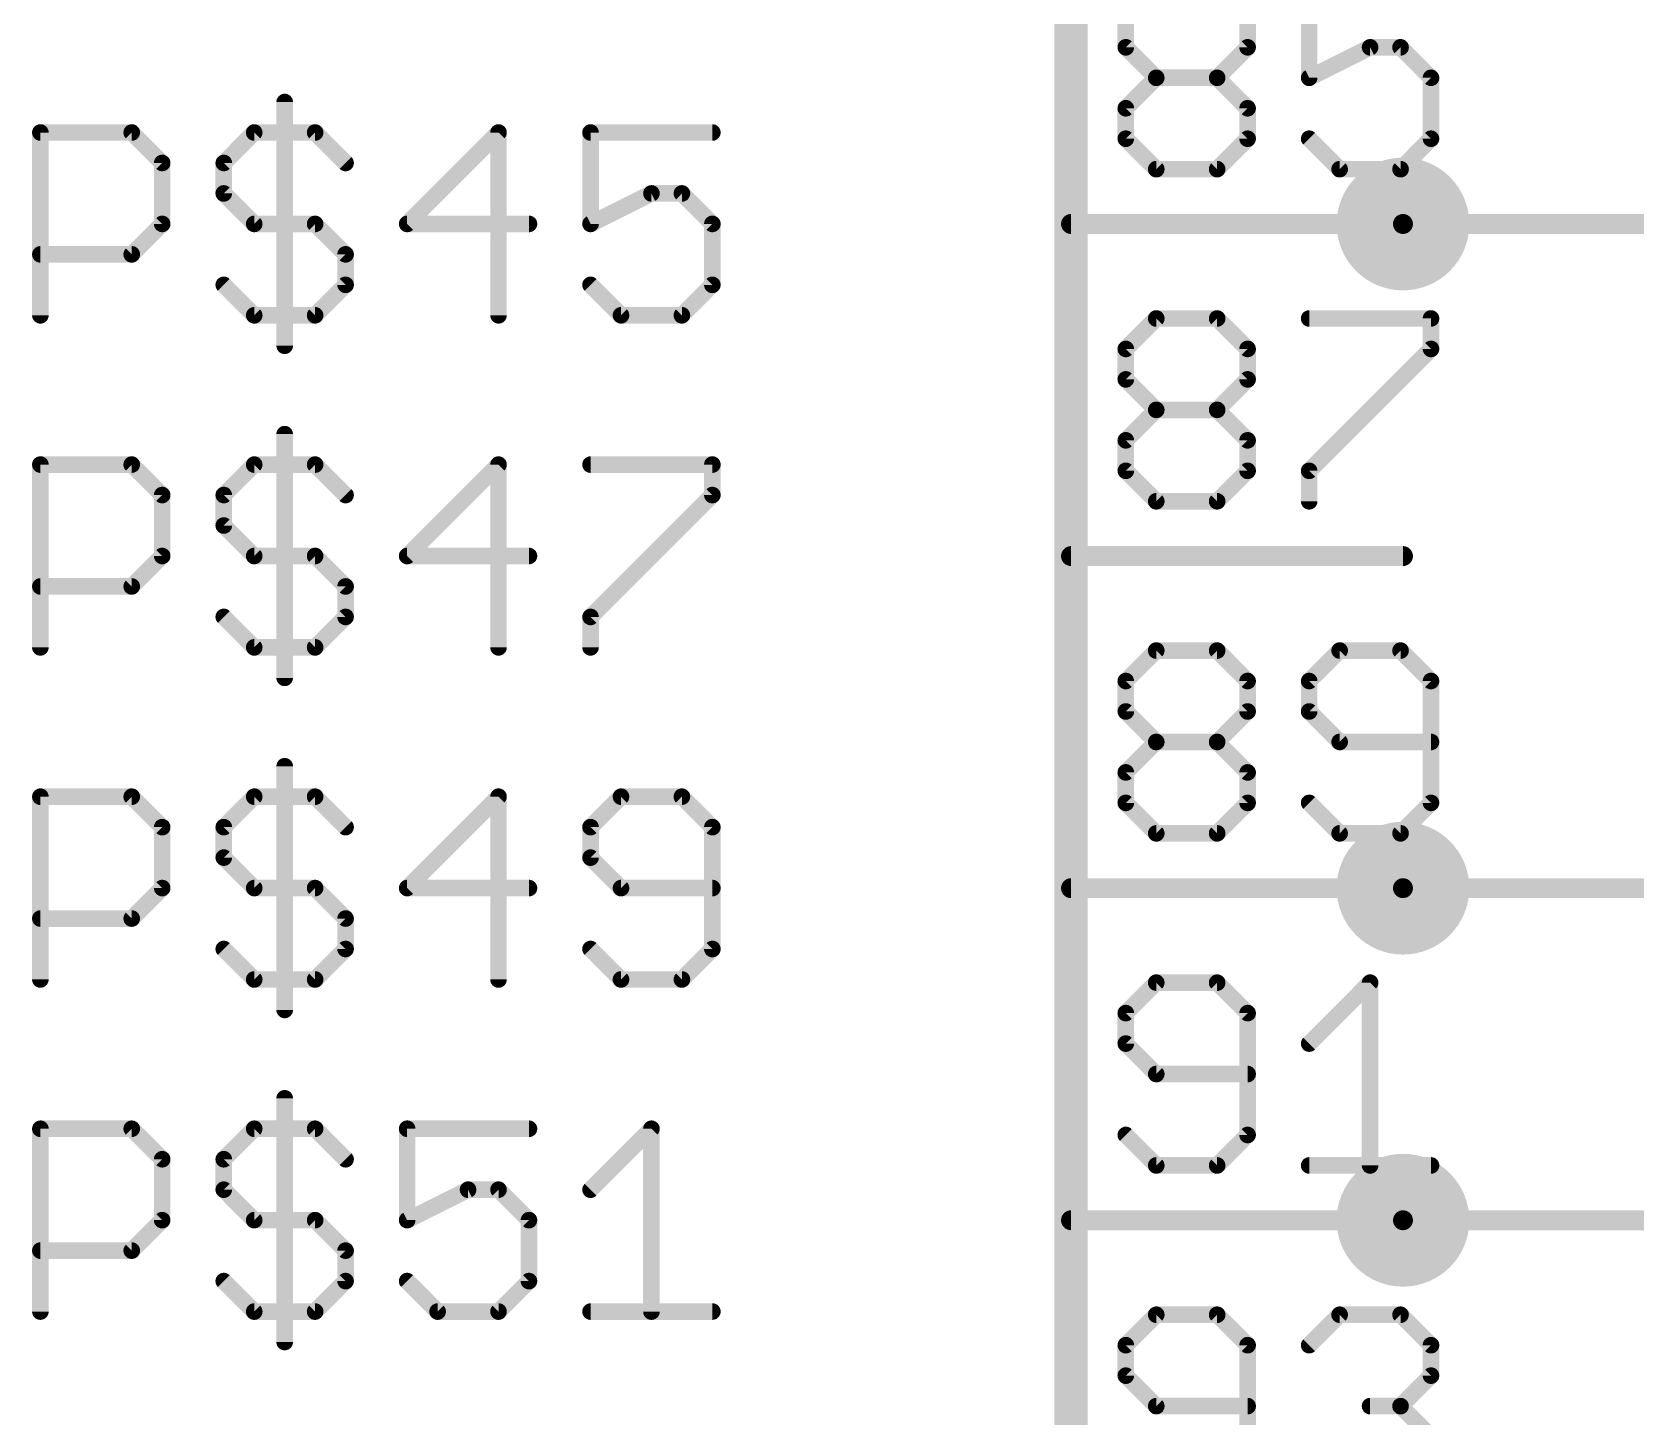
# Model space of a CAD drawing. Extents: x -72 to 265, y -97 to 216.
# Drawn here: x -5.41 to 6.86, y 34.06 to 44.65 of the extents above; entities that cross this region are included whole.
import ezdxf

# ---------------------------------------------------------------- set-up
doc = ezdxf.new("R2010")
doc.units = 0
for name, color, linetype in [('91', 94, 'CONTINUOUS'), ('94', 14, 'CONTINUOUS'), ('95', 251, 'CONTINUOUS')]:
    doc.layers.add(name, color=color, linetype=linetype)

msp = doc.modelspace()

# ---------------------------------------------------------------- linework, layer by layer
at = {"layer": '91'}
for points, const_width in [([(5.08, 42.926, 1), (5.08, 43.434, 1), (5.08, 42.926)], 0.508), ([(5.08, 43.2181, 1), (5.08, 43.1419)], 0.0762), ([(5.08, 37.846, 1), (5.08, 38.354, 1), (5.08, 37.846)], 0.508), ([(5.08, 38.1381, 1), (5.08, 38.0619)], 0.0762), ([(5.08, 35.306, 1), (5.08, 35.814, 1), (5.08, 35.306)], 0.508), ([(5.08, 35.5981, 1), (5.08, 35.5219)], 0.0762)]:
    msp.add_lwpolyline(points, format="xyb", dxfattribs=dict(at, const_width=const_width))
at = {"layer": '91', "const_width": 0.1524}
for points in [[(12.7, 43.18), (5.08, 43.18)], [(5.08, 38.1), (12.7, 38.1)], [(12.7, 35.56), (5.08, 35.56)]]:
    msp.add_lwpolyline(points, dxfattribs=at)
at = {"layer": '94'}
for points, const_width in [([(2.54, 22.86), (2.54, 101.6)], 0.254), ([(5.08, 43.18), (2.54, 43.18)], 0.1524), ([(5.08, 40.64), (2.54, 40.64)], 0.1524), ([(5.08, 38.1), (2.54, 38.1)], 0.1524), ([(5.08, 35.56), (2.54, 35.56)], 0.1524)]:
    msp.add_lwpolyline(points, dxfattribs=dict(at, const_width=const_width))
at = {"layer": '94', "const_width": 0.0762}
for points in [[(2.54, 43.2181, 1), (2.54, 43.1419)], [(5.08, 43.1419, 1), (5.08, 43.2181)], [(2.54, 40.6781, 1), (2.54, 40.6019)], [(5.08, 40.6019, 1), (5.08, 40.6781)], [(2.54, 38.1381, 1), (2.54, 38.0619)], [(5.08, 38.0619, 1), (5.08, 38.1381)], [(2.54, 35.5981, 1), (2.54, 35.5219)], [(5.08, 35.5219, 1), (5.08, 35.5981)]]:
    msp.add_lwpolyline(points, format="xyb", dxfattribs=at)
at = {"layer": '95', "const_width": 0.127}
for points in [[(4.3624, 44.9973), (4.3624, 44.2982)], [(2.9591, 44.5312), (2.9591, 44.7643)], [(3.8912, 44.7643), (3.8912, 44.5312)], [(3.1921, 44.2982), (2.9591, 44.5312)], [(3.8912, 44.5312), (3.6582, 44.2982)], [(4.3624, 44.2982), (4.8284, 44.5312)], [(4.8284, 44.5312), (5.0615, 44.5312)], [(5.0615, 44.5312), (5.2945, 44.2982)], [(2.9591, 44.0652), (3.1921, 44.2982)], [(3.1921, 44.2982), (3.6582, 44.2982)], [(3.6582, 44.2982), (3.8912, 44.0652)], [(5.2945, 44.2982), (5.2945, 43.8321)], [(-3.4771, 44.1127), (-3.4771, 42.2485)], [(2.9591, 43.8321), (2.9591, 44.0652)], [(3.8912, 44.0652), (3.8912, 43.8321)], [(-5.3464, 42.4815), (-5.3464, 43.8797)], [(-5.3464, 43.8797), (-4.6473, 43.8797)], [(-4.6473, 43.8797), (-4.4143, 43.6467)], [(-3.9431, 43.6467), (-3.7101, 43.8797)], [(-3.7101, 43.8797), (-3.244, 43.8797)], [(-3.244, 43.8797), (-3.011, 43.6467)], [(-1.8408, 43.8797), (-2.5399, 43.1806)], [(-1.8408, 42.4815), (-1.8408, 43.8797)], [(-0.2045, 43.8797), (-1.1366, 43.8797)], [(-1.1366, 43.8797), (-1.1366, 43.1806)], [(3.1921, 43.5991), (2.9591, 43.8321)], [(3.8912, 43.8321), (3.6582, 43.5991)], [(4.5954, 43.5991), (4.3624, 43.8321)], [(5.2945, 43.8321), (5.0615, 43.5991)], [(-4.4143, 43.6467), (-4.4143, 43.1806)], [(-3.9431, 43.4136), (-3.9431, 43.6467)], [(3.6582, 43.5991), (3.1921, 43.5991)], [(5.0615, 43.5991), (4.5954, 43.5991)], [(-3.7101, 43.1806), (-3.9431, 43.4136)], [(-1.1366, 43.1806), (-0.6705, 43.4136)], [(-0.6705, 43.4136), (-0.4375, 43.4136)], [(-0.4375, 43.4136), (-0.2045, 43.1806)], [(-4.4143, 43.1806), (-4.6473, 42.9476)], [(-3.244, 43.1806), (-3.7101, 43.1806)], [(-3.011, 42.9476), (-3.244, 43.1806)], [(-2.5399, 43.1806), (-1.6077, 43.1806)], [(-0.2045, 43.1806), (-0.2045, 42.7145)], [(-4.6473, 42.9476), (-5.3464, 42.9476)], [(-3.011, 42.7145), (-3.011, 42.9476)], [(-3.9431, 42.7145), (-3.7101, 42.4815)], [(-3.244, 42.4815), (-3.011, 42.7145)], [(-0.9036, 42.4815), (-1.1366, 42.7145)], [(-0.2045, 42.7145), (-0.4375, 42.4815)], [(-3.7101, 42.4815), (-3.244, 42.4815)], [(-0.4375, 42.4815), (-0.9036, 42.4815)], [(2.9591, 42.2243), (3.1921, 42.4573)], [(3.1921, 42.4573), (3.6582, 42.4573)], [(3.6582, 42.4573), (3.8912, 42.2243)], [(4.3624, 42.4573), (5.2945, 42.4573)], [(5.2945, 42.4573), (5.2945, 42.2243)], [(2.9591, 41.9912), (2.9591, 42.2243)], [(3.8912, 42.2243), (3.8912, 41.9912)], [(5.2945, 42.2243), (4.3624, 41.2921)], [(3.1921, 41.7582), (2.9591, 41.9912)], [(3.8912, 41.9912), (3.6582, 41.7582)], [(2.9591, 41.5252), (3.1921, 41.7582)], [(3.1921, 41.7582), (3.6582, 41.7582)], [(3.6582, 41.7582), (3.8912, 41.5252)], [(-3.4771, 41.5727), (-3.4771, 39.7085)], [(2.9591, 41.2921), (2.9591, 41.5252)], [(3.8912, 41.5252), (3.8912, 41.2921)], [(-5.3464, 39.9415), (-5.3464, 41.3397)], [(-5.3464, 41.3397), (-4.6473, 41.3397)], [(-4.6473, 41.3397), (-4.4143, 41.1067)], [(-3.9431, 41.1067), (-3.7101, 41.3397)], [(-3.7101, 41.3397), (-3.244, 41.3397)], [(-3.244, 41.3397), (-3.011, 41.1067)], [(-1.8408, 41.3397), (-2.5399, 40.6406)], [(-1.8408, 39.9415), (-1.8408, 41.3397)], [(-1.1366, 41.3397), (-0.2045, 41.3397)], [(-0.2045, 41.3397), (-0.2045, 41.1067)], [(3.1921, 41.0591), (2.9591, 41.2921)], [(3.8912, 41.2921), (3.6582, 41.0591)], [(4.3624, 41.2921), (4.3624, 41.0591)], [(-4.4143, 41.1067), (-4.4143, 40.6406)], [(-3.9431, 40.8736), (-3.9431, 41.1067)], [(-0.2045, 41.1067), (-1.1366, 40.1745)], [(3.6582, 41.0591), (3.1921, 41.0591)], [(-3.7101, 40.6406), (-3.9431, 40.8736)], [(-4.4143, 40.6406), (-4.6473, 40.4076)], [(-3.244, 40.6406), (-3.7101, 40.6406)], [(-3.011, 40.4076), (-3.244, 40.6406)], [(-2.5399, 40.6406), (-1.6077, 40.6406)], [(-4.6473, 40.4076), (-5.3464, 40.4076)], [(-3.011, 40.1745), (-3.011, 40.4076)], [(-3.9431, 40.1745), (-3.7101, 39.9415)], [(-3.244, 39.9415), (-3.011, 40.1745)], [(-1.1366, 40.1745), (-1.1366, 39.9415)], [(-3.7101, 39.9415), (-3.244, 39.9415)], [(2.9591, 39.6843), (3.1921, 39.9173)], [(3.1921, 39.9173), (3.6582, 39.9173)], [(3.6582, 39.9173), (3.8912, 39.6843)], [(4.5954, 39.9173), (4.3624, 39.6843)], [(5.0615, 39.9173), (4.5954, 39.9173)], [(5.2945, 39.6843), (5.0615, 39.9173)], [(2.9591, 39.4512), (2.9591, 39.6843)], [(3.8912, 39.6843), (3.8912, 39.4512)], [(4.3624, 39.6843), (4.3624, 39.4512)], [(5.2945, 38.7521), (5.2945, 39.6843)], [(3.1921, 39.2182), (2.9591, 39.4512)], [(3.8912, 39.4512), (3.6582, 39.2182)], [(4.3624, 39.4512), (4.5954, 39.2182)], [(2.9591, 38.9852), (3.1921, 39.2182)], [(3.1921, 39.2182), (3.6582, 39.2182)], [(3.6582, 39.2182), (3.8912, 38.9852)], [(4.5954, 39.2182), (5.2945, 39.2182)], [(-3.4771, 39.0327), (-3.4771, 37.1685)], [(2.9591, 38.7521), (2.9591, 38.9852)], [(3.8912, 38.9852), (3.8912, 38.7521)], [(-5.3464, 37.4015), (-5.3464, 38.7997)], [(-5.3464, 38.7997), (-4.6473, 38.7997)], [(-4.6473, 38.7997), (-4.4143, 38.5667)], [(-3.9431, 38.5667), (-3.7101, 38.7997)], [(-3.7101, 38.7997), (-3.244, 38.7997)], [(-3.244, 38.7997), (-3.011, 38.5667)], [(-1.8408, 38.7997), (-2.5399, 38.1006)], [(-1.8408, 37.4015), (-1.8408, 38.7997)], [(-0.9036, 38.7997), (-1.1366, 38.5667)], [(-0.4375, 38.7997), (-0.9036, 38.7997)], [(-0.2045, 38.5667), (-0.4375, 38.7997)], [(3.1921, 38.5191), (2.9591, 38.7521)], [(3.8912, 38.7521), (3.6582, 38.5191)], [(4.3624, 38.7521), (4.5954, 38.5191)], [(5.0615, 38.5191), (5.2945, 38.7521)], [(-4.4143, 38.5667), (-4.4143, 38.1006)], [(-3.9431, 38.3336), (-3.9431, 38.5667)], [(-1.1366, 38.5667), (-1.1366, 38.3336)], [(-0.2045, 37.6345), (-0.2045, 38.5667)], [(3.6582, 38.5191), (3.1921, 38.5191)], [(4.5954, 38.5191), (5.0615, 38.5191)], [(-3.7101, 38.1006), (-3.9431, 38.3336)], [(-1.1366, 38.3336), (-0.9036, 38.1006)], [(-4.4143, 38.1006), (-4.6473, 37.8676)], [(-3.244, 38.1006), (-3.7101, 38.1006)], [(-3.011, 37.8676), (-3.244, 38.1006)], [(-2.5399, 38.1006), (-1.6077, 38.1006)], [(-0.9036, 38.1006), (-0.2045, 38.1006)], [(-4.6473, 37.8676), (-5.3464, 37.8676)], [(-3.011, 37.6345), (-3.011, 37.8676)], [(-3.9431, 37.6345), (-3.7101, 37.4015)], [(-3.244, 37.4015), (-3.011, 37.6345)], [(-1.1366, 37.6345), (-0.9036, 37.4015)], [(-0.4375, 37.4015), (-0.2045, 37.6345)], [(-3.7101, 37.4015), (-3.244, 37.4015)], [(-0.9036, 37.4015), (-0.4375, 37.4015)], [(3.1921, 37.3773), (2.9591, 37.1443)], [(3.6582, 37.3773), (3.1921, 37.3773)], [(3.8912, 37.1443), (3.6582, 37.3773)], [(4.3624, 36.9112), (4.8284, 37.3773)], [(4.8284, 37.3773), (4.8284, 35.9791)], [(2.9591, 37.1443), (2.9591, 36.9112)], [(3.8912, 36.2121), (3.8912, 37.1443)], [(2.9591, 36.9112), (3.1921, 36.6782)], [(3.1921, 36.6782), (3.8912, 36.6782)], [(-3.4771, 36.4927), (-3.4771, 34.6285)], [(-5.3464, 34.8615), (-5.3464, 36.2597)], [(-5.3464, 36.2597), (-4.6473, 36.2597)], [(-4.6473, 36.2597), (-4.4143, 36.0267)], [(-3.9431, 36.0267), (-3.7101, 36.2597)], [(-3.7101, 36.2597), (-3.244, 36.2597)], [(-3.244, 36.2597), (-3.011, 36.0267)], [(-1.6077, 36.2597), (-2.5399, 36.2597)], [(-2.5399, 36.2597), (-2.5399, 35.5606)], [(-1.1366, 35.7936), (-0.6705, 36.2597)], [(-0.6705, 36.2597), (-0.6705, 34.8615)], [(2.9591, 36.2121), (3.1921, 35.9791)], [(3.6582, 35.9791), (3.8912, 36.2121)], [(-4.4143, 36.0267), (-4.4143, 35.5606)], [(-3.9431, 35.7936), (-3.9431, 36.0267)], [(3.1921, 35.9791), (3.6582, 35.9791)], [(4.3624, 35.9791), (5.2945, 35.9791)], [(-3.7101, 35.5606), (-3.9431, 35.7936)], [(-2.5399, 35.5606), (-2.0738, 35.7936)], [(-2.0738, 35.7936), (-1.8408, 35.7936)], [(-1.8408, 35.7936), (-1.6077, 35.5606)], [(-4.4143, 35.5606), (-4.6473, 35.3276)], [(-3.244, 35.5606), (-3.7101, 35.5606)], [(-3.011, 35.3276), (-3.244, 35.5606)], [(-1.6077, 35.5606), (-1.6077, 35.0945)], [(-4.6473, 35.3276), (-5.3464, 35.3276)], [(-3.011, 35.0945), (-3.011, 35.3276)], [(-3.9431, 35.0945), (-3.7101, 34.8615)], [(-3.244, 34.8615), (-3.011, 35.0945)], [(-2.3068, 34.8615), (-2.5399, 35.0945)], [(-1.6077, 35.0945), (-1.8408, 34.8615)], [(-3.7101, 34.8615), (-3.244, 34.8615)], [(-1.8408, 34.8615), (-2.3068, 34.8615)], [(-1.1366, 34.8615), (-0.2045, 34.8615)], [(3.1921, 34.8373), (2.9591, 34.6043)], [(3.6582, 34.8373), (3.1921, 34.8373)], [(3.8912, 34.6043), (3.6582, 34.8373)], [(4.3624, 34.6043), (4.5954, 34.8373)], [(4.5954, 34.8373), (5.0615, 34.8373)], [(5.0615, 34.8373), (5.2945, 34.6043)], [(2.9591, 34.6043), (2.9591, 34.3712)], [(3.8912, 33.6721), (3.8912, 34.6043)], [(5.2945, 34.6043), (5.2945, 34.3712)], [(2.9591, 34.3712), (3.1921, 34.1382)], [(5.2945, 34.3712), (5.0615, 34.1382)], [(3.1921, 34.1382), (3.8912, 34.1382)], [(5.0615, 34.1382), (4.8284, 34.1382)], [(5.0615, 34.1382), (5.2945, 33.9052)]]:
    msp.add_lwpolyline(points, dxfattribs=at)
at = {"layer": '95', "const_width": 0.0635}
for points in [[(2.9816, 44.5537, 1), (2.9366, 44.5088)], [(2.9274, 44.5312, 1), (2.9909, 44.5312)], [(3.8595, 44.5312, 1), (3.923, 44.5312)], [(3.9137, 44.5088, 1), (3.8688, 44.5537)], [(4.8284, 44.563, 1), (4.8284, 44.4995)], [(4.8426, 44.5028, 1), (4.8142, 44.5596)], [(5.0839, 44.5537, 1), (5.039, 44.5088)], [(5.0615, 44.4995, 1), (5.0615, 44.563)], [(3.1921, 44.3299, 1), (3.1921, 44.2664)], [(3.2146, 44.2757, 1), (3.1697, 44.3206)], [(3.1697, 44.2757, 1), (3.2146, 44.3206)], [(3.6806, 44.3206, 1), (3.6357, 44.2757)], [(3.6357, 44.3206, 1), (3.6806, 44.2757)], [(3.6582, 44.2664, 1), (3.6582, 44.3299)], [(4.3306, 44.2982, 1), (4.3941, 44.2982)], [(4.3482, 44.3266, 1), (4.3766, 44.2698)], [(5.3263, 44.2982, 1), (5.2628, 44.2982)], [(5.2721, 44.2757, 1), (5.317, 44.3206)], [(-3.4453, 44.1127, 1), (-3.5088, 44.1127)], [(2.9366, 44.0876, 1), (2.9816, 44.0427)], [(2.9909, 44.0652, 1), (2.9274, 44.0652)], [(3.923, 44.0652, 1), (3.8595, 44.0652)], [(3.8688, 44.0427, 1), (3.9137, 44.0876)], [(-5.3147, 43.8797, 1), (-5.3782, 43.8797)], [(-5.3464, 43.9114, 1), (-5.3464, 43.8479)], [(-4.6249, 43.9021, 1), (-4.6698, 43.8572)], [(-4.6473, 43.8479, 1), (-4.6473, 43.9114)], [(-3.7101, 43.9114, 1), (-3.7101, 43.8479)], [(-3.6877, 43.8572, 1), (-3.7326, 43.9021)], [(-3.2216, 43.9021, 1), (-3.2665, 43.8572)], [(-3.244, 43.8479, 1), (-3.244, 43.9114)], [(-1.809, 43.8797, 1), (-1.8725, 43.8797)], [(-1.8183, 43.8572, 1), (-1.8632, 43.9021)], [(-1.1366, 43.9114, 1), (-1.1366, 43.8479)], [(-1.1048, 43.8797, 1), (-1.1683, 43.8797)], [(-0.2045, 43.8479, 1), (-0.2045, 43.9114)], [(2.9816, 43.8546, 1), (2.9366, 43.8097)], [(2.9274, 43.8321, 1), (2.9909, 43.8321)], [(3.8595, 43.8321, 1), (3.923, 43.8321)], [(3.9137, 43.8097, 1), (3.8688, 43.8546)], [(4.3848, 43.8546, 1), (4.3399, 43.8097)], [(5.2628, 43.8321, 1), (5.3263, 43.8321)], [(5.317, 43.8097, 1), (5.2721, 43.8546)], [(-4.3825, 43.6467, 1), (-4.446, 43.6467)], [(-4.4367, 43.6242, 1), (-4.3918, 43.6691)], [(-3.9114, 43.6467, 1), (-3.9749, 43.6467)], [(-3.9656, 43.6691, 1), (-3.9207, 43.6242)], [(-3.0335, 43.6242, 1), (-2.9886, 43.6691)], [(3.1921, 43.6309, 1), (3.1921, 43.5673)], [(3.1697, 43.5766, 1), (3.2146, 43.6216)], [(3.6357, 43.6216, 1), (3.6806, 43.5766)], [(3.6582, 43.5673, 1), (3.6582, 43.6309)], [(4.5954, 43.6309, 1), (4.5954, 43.5673)], [(4.573, 43.5766, 1), (4.6179, 43.6216)], [(5.039, 43.6216, 1), (5.0839, 43.5766)], [(5.0615, 43.5673, 1), (5.0615, 43.6309)], [(-3.9207, 43.4361, 1), (-3.9656, 43.3912)], [(-3.9749, 43.4136, 1), (-3.9114, 43.4136)], [(-0.6705, 43.4454, 1), (-0.6705, 43.3819)], [(-0.6563, 43.3852, 1), (-0.6847, 43.442)], [(-0.415, 43.4361, 1), (-0.4599, 43.3912)], [(-0.4375, 43.3819, 1), (-0.4375, 43.4454)], [(-4.446, 43.1806, 1), (-4.3825, 43.1806)], [(-4.3918, 43.1581, 1), (-4.4367, 43.203)], [(-3.7101, 43.2123, 1), (-3.7101, 43.1488)], [(-3.7326, 43.1581, 1), (-3.6877, 43.203)], [(-3.2216, 43.203, 1), (-3.2665, 43.1581)], [(-3.244, 43.1488, 1), (-3.244, 43.2123)], [(-2.5399, 43.2123, 1), (-2.5399, 43.1488)], [(-2.5623, 43.203, 1), (-2.5174, 43.1581)], [(-1.6077, 43.1488, 1), (-1.6077, 43.2123)], [(-1.1508, 43.209, 1), (-1.1224, 43.1522)], [(-1.1683, 43.1806, 1), (-1.1048, 43.1806)], [(-0.1727, 43.1806, 1), (-0.2362, 43.1806)], [(-0.2269, 43.1581, 1), (-0.182, 43.203)], [(-5.3464, 42.9793, 1), (-5.3464, 42.9158)], [(-4.6698, 42.97, 1), (-4.6249, 42.9251)], [(-4.6473, 42.9158, 1), (-4.6473, 42.9793)], [(-2.9793, 42.9476, 1), (-3.0428, 42.9476)], [(-3.0335, 42.9251, 1), (-2.9886, 42.97)], [(-3.9207, 42.737, 1), (-3.9656, 42.6921)], [(-3.0428, 42.7145, 1), (-2.9793, 42.7145)], [(-2.9886, 42.6921, 1), (-3.0335, 42.737)], [(-1.1141, 42.737, 1), (-1.159, 42.6921)], [(-0.2362, 42.7145, 1), (-0.1727, 42.7145)], [(-0.182, 42.6921, 1), (-0.2269, 42.737)], [(-5.3782, 42.4815, 1), (-5.3147, 42.4815)], [(-3.7101, 42.5133, 1), (-3.7101, 42.4498)], [(-3.7326, 42.459, 1), (-3.6877, 42.504)], [(-3.2665, 42.504, 1), (-3.2216, 42.459)], [(-3.244, 42.4498, 1), (-3.244, 42.5133)], [(-1.8725, 42.4815, 1), (-1.809, 42.4815)], [(-0.9036, 42.5133, 1), (-0.9036, 42.4498)], [(-0.926, 42.459, 1), (-0.8811, 42.504)], [(-0.4599, 42.504, 1), (-0.415, 42.459)], [(-0.4375, 42.4498, 1), (-0.4375, 42.5133)], [(3.1921, 42.489, 1), (3.1921, 42.4255)], [(3.2146, 42.4348, 1), (3.1697, 42.4797)], [(3.6806, 42.4797, 1), (3.6357, 42.4348)], [(3.6582, 42.4255, 1), (3.6582, 42.489)], [(4.3624, 42.489, 1), (4.3624, 42.4255)], [(5.3263, 42.4573, 1), (5.2628, 42.4573)], [(5.2945, 42.4255, 1), (5.2945, 42.489)], [(-3.5088, 42.2485, 1), (-3.4453, 42.2485)], [(2.9366, 42.2467, 1), (2.9816, 42.2018)], [(2.9909, 42.2243, 1), (2.9274, 42.2243)], [(3.923, 42.2243, 1), (3.8595, 42.2243)], [(3.8688, 42.2018, 1), (3.9137, 42.2467)], [(5.2628, 42.2243, 1), (5.3263, 42.2243)], [(5.317, 42.2018, 1), (5.2721, 42.2467)], [(2.9816, 42.0137, 1), (2.9366, 41.9688)], [(2.9274, 41.9912, 1), (2.9909, 41.9912)], [(3.8595, 41.9912, 1), (3.923, 41.9912)], [(3.9137, 41.9688, 1), (3.8688, 42.0137)], [(3.1921, 41.7899, 1), (3.1921, 41.7264)], [(3.2146, 41.7357, 1), (3.1697, 41.7806)], [(3.1697, 41.7357, 1), (3.2146, 41.7806)], [(3.6806, 41.7806, 1), (3.6357, 41.7357)], [(3.6357, 41.7806, 1), (3.6806, 41.7357)], [(3.6582, 41.7264, 1), (3.6582, 41.7899)], [(-3.4453, 41.5727, 1), (-3.5088, 41.5727)], [(2.9366, 41.5476, 1), (2.9816, 41.5027)], [(2.9909, 41.5252, 1), (2.9274, 41.5252)], [(3.923, 41.5252, 1), (3.8595, 41.5252)], [(3.8688, 41.5027, 1), (3.9137, 41.5476)], [(-5.3147, 41.3397, 1), (-5.3782, 41.3397)], [(-5.3464, 41.3714, 1), (-5.3464, 41.3079)], [(-4.6249, 41.3621, 1), (-4.6698, 41.3172)], [(-4.6473, 41.3079, 1), (-4.6473, 41.3714)], [(-3.7101, 41.3714, 1), (-3.7101, 41.3079)], [(-3.6877, 41.3172, 1), (-3.7326, 41.3621)], [(-3.2216, 41.3621, 1), (-3.2665, 41.3172)], [(-3.244, 41.3079, 1), (-3.244, 41.3714)], [(-1.809, 41.3397, 1), (-1.8725, 41.3397)], [(-1.8183, 41.3172, 1), (-1.8632, 41.3621)], [(-1.1366, 41.3714, 1), (-1.1366, 41.3079)], [(-0.1727, 41.3397, 1), (-0.2362, 41.3397)], [(-0.2045, 41.3079, 1), (-0.2045, 41.3714)], [(2.9816, 41.3146, 1), (2.9366, 41.2697)], [(2.9274, 41.2921, 1), (2.9909, 41.2921)], [(3.8595, 41.2921, 1), (3.923, 41.2921)], [(3.9137, 41.2697, 1), (3.8688, 41.3146)], [(4.3941, 41.2921, 1), (4.3306, 41.2921)], [(4.3399, 41.3146, 1), (4.3848, 41.2697)], [(-4.3825, 41.1067, 1), (-4.446, 41.1067)], [(-4.4367, 41.0842, 1), (-4.3918, 41.1291)], [(-3.9114, 41.1067, 1), (-3.9749, 41.1067)], [(-3.9656, 41.1291, 1), (-3.9207, 41.0842)], [(-3.0335, 41.0842, 1), (-2.9886, 41.1291)], [(-0.2362, 41.1067, 1), (-0.1727, 41.1067)], [(-0.182, 41.0842, 1), (-0.2269, 41.1291)], [(3.1921, 41.0909, 1), (3.1921, 41.0273)], [(3.1697, 41.0366, 1), (3.2146, 41.0816)], [(3.6357, 41.0816, 1), (3.6806, 41.0366)], [(3.6582, 41.0273, 1), (3.6582, 41.0909)], [(4.3306, 41.0591, 1), (4.3941, 41.0591)], [(-3.9207, 40.8961, 1), (-3.9656, 40.8512)], [(-3.9749, 40.8736, 1), (-3.9114, 40.8736)], [(-4.446, 40.6406, 1), (-4.3825, 40.6406)], [(-4.3918, 40.6181, 1), (-4.4367, 40.663)], [(-3.7101, 40.6723, 1), (-3.7101, 40.6088)], [(-3.7326, 40.6181, 1), (-3.6877, 40.663)], [(-3.2216, 40.663, 1), (-3.2665, 40.6181)], [(-3.244, 40.6088, 1), (-3.244, 40.6723)], [(-2.5399, 40.6723, 1), (-2.5399, 40.6088)], [(-2.5623, 40.663, 1), (-2.5174, 40.6181)], [(-1.6077, 40.6088, 1), (-1.6077, 40.6723)], [(-5.3464, 40.4393, 1), (-5.3464, 40.3758)], [(-4.6698, 40.43, 1), (-4.6249, 40.3851)], [(-4.6473, 40.3758, 1), (-4.6473, 40.4393)], [(-2.9793, 40.4076, 1), (-3.0428, 40.4076)], [(-3.0335, 40.3851, 1), (-2.9886, 40.43)], [(-3.9207, 40.197, 1), (-3.9656, 40.1521)], [(-3.0428, 40.1745, 1), (-2.9793, 40.1745)], [(-2.9886, 40.1521, 1), (-3.0335, 40.197)], [(-1.1048, 40.1745, 1), (-1.1683, 40.1745)], [(-1.159, 40.197, 1), (-1.1141, 40.1521)], [(-5.3782, 39.9415, 1), (-5.3147, 39.9415)], [(-3.7101, 39.9733, 1), (-3.7101, 39.9098)], [(-3.7326, 39.919, 1), (-3.6877, 39.964)], [(-3.2665, 39.964, 1), (-3.2216, 39.919)], [(-3.244, 39.9098, 1), (-3.244, 39.9733)], [(-1.8725, 39.9415, 1), (-1.809, 39.9415)], [(-1.1683, 39.9415, 1), (-1.1048, 39.9415)], [(3.1921, 39.949, 1), (3.1921, 39.8855)], [(3.2146, 39.8948, 1), (3.1697, 39.9397)], [(3.6806, 39.9397, 1), (3.6357, 39.8948)], [(3.6582, 39.8855, 1), (3.6582, 39.949)], [(4.5954, 39.949, 1), (4.5954, 39.8855)], [(4.6179, 39.8948, 1), (4.573, 39.9397)], [(5.0839, 39.9397, 1), (5.039, 39.8948)], [(5.0615, 39.8855, 1), (5.0615, 39.949)], [(-3.5088, 39.7085, 1), (-3.4453, 39.7085)], [(2.9366, 39.7067, 1), (2.9816, 39.6618)], [(2.9909, 39.6843, 1), (2.9274, 39.6843)], [(3.923, 39.6843, 1), (3.8595, 39.6843)], [(3.8688, 39.6618, 1), (3.9137, 39.7067)], [(4.3941, 39.6843, 1), (4.3306, 39.6843)], [(4.3399, 39.7067, 1), (4.3848, 39.6618)], [(5.3263, 39.6843, 1), (5.2628, 39.6843)], [(5.2721, 39.6618, 1), (5.317, 39.7067)], [(2.9816, 39.4737, 1), (2.9366, 39.4288)], [(2.9274, 39.4512, 1), (2.9909, 39.4512)], [(3.8595, 39.4512, 1), (3.923, 39.4512)], [(3.9137, 39.4288, 1), (3.8688, 39.4737)], [(4.3306, 39.4512, 1), (4.3941, 39.4512)], [(4.3848, 39.4737, 1), (4.3399, 39.4288)], [(3.1921, 39.2499, 1), (3.1921, 39.1864)], [(3.2146, 39.1957, 1), (3.1697, 39.2406)], [(3.1697, 39.1957, 1), (3.2146, 39.2406)], [(3.6806, 39.2406, 1), (3.6357, 39.1957)], [(3.6357, 39.2406, 1), (3.6806, 39.1957)], [(3.6582, 39.1864, 1), (3.6582, 39.2499)], [(4.5954, 39.2499, 1), (4.5954, 39.1864)], [(4.573, 39.1957, 1), (4.6179, 39.2406)], [(5.2945, 39.1864, 1), (5.2945, 39.2499)], [(-3.4453, 39.0327, 1), (-3.5088, 39.0327)], [(2.9366, 39.0076, 1), (2.9816, 38.9627)], [(2.9909, 38.9852, 1), (2.9274, 38.9852)], [(3.923, 38.9852, 1), (3.8595, 38.9852)], [(3.8688, 38.9627, 1), (3.9137, 39.0076)], [(-5.3147, 38.7997, 1), (-5.3782, 38.7997)], [(-5.3464, 38.8314, 1), (-5.3464, 38.7679)], [(-4.6249, 38.8221, 1), (-4.6698, 38.7772)], [(-4.6473, 38.7679, 1), (-4.6473, 38.8314)], [(-3.7101, 38.8314, 1), (-3.7101, 38.7679)], [(-3.6877, 38.7772, 1), (-3.7326, 38.8221)], [(-3.2216, 38.8221, 1), (-3.2665, 38.7772)], [(-3.244, 38.7679, 1), (-3.244, 38.8314)], [(-1.809, 38.7997, 1), (-1.8725, 38.7997)], [(-1.8183, 38.7772, 1), (-1.8632, 38.8221)], [(-0.9036, 38.8314, 1), (-0.9036, 38.7679)], [(-0.8811, 38.7772, 1), (-0.926, 38.8221)], [(-0.415, 38.8221, 1), (-0.4599, 38.7772)], [(-0.4375, 38.7679, 1), (-0.4375, 38.8314)], [(2.9816, 38.7746, 1), (2.9366, 38.7297)], [(2.9274, 38.7521, 1), (2.9909, 38.7521)], [(3.8595, 38.7521, 1), (3.923, 38.7521)], [(3.9137, 38.7297, 1), (3.8688, 38.7746)], [(4.3848, 38.7746, 1), (4.3399, 38.7297)], [(5.2628, 38.7521, 1), (5.3263, 38.7521)], [(5.317, 38.7297, 1), (5.2721, 38.7746)], [(-4.3825, 38.5667, 1), (-4.446, 38.5667)], [(-4.4367, 38.5442, 1), (-4.3918, 38.5891)], [(-3.9114, 38.5667, 1), (-3.9749, 38.5667)], [(-3.9656, 38.5891, 1), (-3.9207, 38.5442)], [(-3.0335, 38.5442, 1), (-2.9886, 38.5891)], [(-1.1048, 38.5667, 1), (-1.1683, 38.5667)], [(-1.159, 38.5891, 1), (-1.1141, 38.5442)], [(-0.1727, 38.5667, 1), (-0.2362, 38.5667)], [(-0.2269, 38.5442, 1), (-0.182, 38.5891)], [(3.1921, 38.5509, 1), (3.1921, 38.4873)], [(3.1697, 38.4966, 1), (3.2146, 38.5416)], [(3.6357, 38.5416, 1), (3.6806, 38.4966)], [(3.6582, 38.4873, 1), (3.6582, 38.5509)], [(4.5954, 38.5509, 1), (4.5954, 38.4873)], [(4.573, 38.4966, 1), (4.6179, 38.5416)], [(5.039, 38.5416, 1), (5.0839, 38.4966)], [(5.0615, 38.4873, 1), (5.0615, 38.5509)], [(-3.9207, 38.3561, 1), (-3.9656, 38.3112)], [(-3.9749, 38.3336, 1), (-3.9114, 38.3336)], [(-1.1141, 38.3561, 1), (-1.159, 38.3112)], [(-1.1683, 38.3336, 1), (-1.1048, 38.3336)], [(-4.446, 38.1006, 1), (-4.3825, 38.1006)], [(-4.3918, 38.0781, 1), (-4.4367, 38.123)], [(-3.7101, 38.1323, 1), (-3.7101, 38.0688)], [(-3.7326, 38.0781, 1), (-3.6877, 38.123)], [(-3.2216, 38.123, 1), (-3.2665, 38.0781)], [(-3.244, 38.0688, 1), (-3.244, 38.1323)], [(-2.5399, 38.1323, 1), (-2.5399, 38.0688)], [(-2.5623, 38.123, 1), (-2.5174, 38.0781)], [(-1.6077, 38.0688, 1), (-1.6077, 38.1323)], [(-0.9036, 38.1323, 1), (-0.9036, 38.0688)], [(-0.926, 38.0781, 1), (-0.8811, 38.123)], [(-0.2045, 38.0688, 1), (-0.2045, 38.1323)], [(-5.3464, 37.8993, 1), (-5.3464, 37.8358)], [(-4.6473, 37.8358, 1), (-4.6473, 37.8993)], [(-2.9793, 37.8676, 1), (-3.0428, 37.8676)], [(-4.6698, 37.89, 1), (-4.6249, 37.8451)], [(-3.0335, 37.8451, 1), (-2.9886, 37.89)], [(-3.9207, 37.657, 1), (-3.9656, 37.6121)], [(-2.9886, 37.6121, 1), (-3.0335, 37.657)], [(-1.1141, 37.657, 1), (-1.159, 37.6121)], [(-0.182, 37.6121, 1), (-0.2269, 37.657)], [(-3.0428, 37.6345, 1), (-2.9793, 37.6345)], [(-0.2362, 37.6345, 1), (-0.1727, 37.6345)], [(-5.3782, 37.4015, 1), (-5.3147, 37.4015)], [(-3.7101, 37.4333, 1), (-3.7101, 37.3697)], [(-3.7326, 37.379, 1), (-3.6877, 37.424)], [(-3.2665, 37.424, 1), (-3.2216, 37.379)], [(-3.244, 37.3697, 1), (-3.244, 37.4333)], [(-1.8725, 37.4015, 1), (-1.809, 37.4015)], [(-0.9036, 37.4333, 1), (-0.9036, 37.3697)], [(-0.926, 37.379, 1), (-0.8811, 37.424)], [(-0.4599, 37.424, 1), (-0.415, 37.379)], [(-0.4375, 37.3697, 1), (-0.4375, 37.4333)], [(3.1921, 37.409, 1), (3.1921, 37.3455)], [(3.2146, 37.3548, 1), (3.1697, 37.3997)], [(3.6806, 37.3997, 1), (3.6357, 37.3548)], [(3.6582, 37.3455, 1), (3.6582, 37.409)], [(4.8602, 37.3773, 1), (4.7967, 37.3773)], [(4.8509, 37.3548, 1), (4.806, 37.3997)], [(-3.5088, 37.1685, 1), (-3.4453, 37.1685)], [(2.9366, 37.1667, 1), (2.9816, 37.1218)], [(2.9909, 37.1443, 1), (2.9274, 37.1443)], [(3.923, 37.1443, 1), (3.8595, 37.1443)], [(3.8688, 37.1218, 1), (3.9137, 37.1667)], [(2.9816, 36.9337, 1), (2.9366, 36.8888)], [(2.9274, 36.9112, 1), (2.9909, 36.9112)], [(4.3399, 36.9337, 1), (4.3848, 36.8888)], [(3.1921, 36.7099, 1), (3.1921, 36.6464)], [(3.1697, 36.6557, 1), (3.2146, 36.7006)], [(3.8912, 36.6464, 1), (3.8912, 36.7099)], [(-3.4453, 36.4927, 1), (-3.5088, 36.4927)], [(-5.3147, 36.2597, 1), (-5.3782, 36.2597)], [(-5.3464, 36.2914, 1), (-5.3464, 36.2279)], [(-4.6249, 36.2821, 1), (-4.6698, 36.2372)], [(-4.6473, 36.2279, 1), (-4.6473, 36.2914)], [(-3.7101, 36.2914, 1), (-3.7101, 36.2279)], [(-3.6877, 36.2372, 1), (-3.7326, 36.2821)], [(-3.2216, 36.2821, 1), (-3.2665, 36.2372)], [(-3.244, 36.2279, 1), (-3.244, 36.2914)], [(-2.5399, 36.2914, 1), (-2.5399, 36.2279)], [(-2.5081, 36.2597, 1), (-2.5716, 36.2597)], [(-1.6077, 36.2279, 1), (-1.6077, 36.2914)], [(-0.6388, 36.2597, 1), (-0.7023, 36.2597)], [(-0.6481, 36.2372, 1), (-0.693, 36.2821)], [(2.9816, 36.2346, 1), (2.9366, 36.1897)], [(3.8595, 36.2121, 1), (3.923, 36.2121)], [(3.9137, 36.1897, 1), (3.8688, 36.2346)], [(-4.3825, 36.0267, 1), (-4.446, 36.0267)], [(-3.9114, 36.0267, 1), (-3.9749, 36.0267)], [(-4.4367, 36.0042, 1), (-4.3918, 36.0491)], [(-3.9656, 36.0491, 1), (-3.9207, 36.0042)], [(-3.0335, 36.0042, 1), (-2.9886, 36.0491)], [(3.1921, 36.0109, 1), (3.1921, 35.9474)], [(3.1697, 35.9566, 1), (3.2146, 36.0016)], [(3.6357, 36.0016, 1), (3.6806, 35.9566)], [(3.6582, 35.9474, 1), (3.6582, 36.0109)], [(4.3624, 36.0109, 1), (4.3624, 35.9474)], [(4.7967, 35.9791, 1), (4.8602, 35.9791)], [(5.2945, 35.9474, 1), (5.2945, 36.0109)], [(-3.9207, 35.8161, 1), (-3.9656, 35.7712)], [(-2.0738, 35.8254, 1), (-2.0738, 35.7619)], [(-2.0596, 35.7652, 1), (-2.088, 35.822)], [(-1.8183, 35.8161, 1), (-1.8632, 35.7712)], [(-1.8408, 35.7619, 1), (-1.8408, 35.8254)], [(-1.159, 35.8161, 1), (-1.1141, 35.7712)], [(-3.9749, 35.7936, 1), (-3.9114, 35.7936)], [(-4.446, 35.5606, 1), (-4.3825, 35.5606)], [(-4.3918, 35.5381, 1), (-4.4367, 35.583)], [(-3.7101, 35.5923, 1), (-3.7101, 35.5288)], [(-3.7326, 35.5381, 1), (-3.6877, 35.583)], [(-3.2216, 35.583, 1), (-3.2665, 35.5381)], [(-3.244, 35.5288, 1), (-3.244, 35.5923)], [(-2.5541, 35.589, 1), (-2.5257, 35.5322)], [(-2.5716, 35.5606, 1), (-2.5081, 35.5606)], [(-1.576, 35.5606, 1), (-1.6395, 35.5606)], [(-1.6302, 35.5381, 1), (-1.5853, 35.583)], [(-5.3464, 35.3593, 1), (-5.3464, 35.2958)], [(-4.6698, 35.35, 1), (-4.6249, 35.3051)], [(-4.6473, 35.2958, 1), (-4.6473, 35.3593)], [(-2.9793, 35.3276, 1), (-3.0428, 35.3276)], [(-3.0335, 35.3051, 1), (-2.9886, 35.35)], [(-3.9207, 35.117, 1), (-3.9656, 35.0721)], [(-3.0428, 35.0945, 1), (-2.9793, 35.0945)], [(-2.9886, 35.0721, 1), (-3.0335, 35.117)], [(-2.5174, 35.117, 1), (-2.5623, 35.0721)], [(-1.6395, 35.0945, 1), (-1.576, 35.0945)], [(-1.5853, 35.0721, 1), (-1.6302, 35.117)], [(-5.3782, 34.8615, 1), (-5.3147, 34.8615)], [(-3.7101, 34.8933, 1), (-3.7101, 34.8297)], [(-3.7326, 34.839, 1), (-3.6877, 34.884)], [(-3.2665, 34.884, 1), (-3.2216, 34.839)], [(-3.244, 34.8297, 1), (-3.244, 34.8933)], [(-2.3068, 34.8933, 1), (-2.3068, 34.8297)], [(-2.3293, 34.839, 1), (-2.2844, 34.884)], [(-1.8632, 34.884, 1), (-1.8183, 34.839)], [(-1.8408, 34.8297, 1), (-1.8408, 34.8933)], [(-1.1366, 34.8933, 1), (-1.1366, 34.8297)], [(-0.7023, 34.8615, 1), (-0.6388, 34.8615)], [(-0.2045, 34.8297, 1), (-0.2045, 34.8933)], [(3.1921, 34.869, 1), (3.1921, 34.8055)], [(3.2146, 34.8148, 1), (3.1697, 34.8597)], [(3.6806, 34.8597, 1), (3.6357, 34.8148)], [(3.6582, 34.8055, 1), (3.6582, 34.869)], [(4.5954, 34.869, 1), (4.5954, 34.8055)], [(4.6179, 34.8148, 1), (4.573, 34.8597)], [(5.0839, 34.8597, 1), (5.039, 34.8148)], [(5.0615, 34.8055, 1), (5.0615, 34.869)], [(-3.5088, 34.6285, 1), (-3.4453, 34.6285)], [(2.9366, 34.6267, 1), (2.9816, 34.5818)], [(2.9909, 34.6043, 1), (2.9274, 34.6043)], [(3.923, 34.6043, 1), (3.8595, 34.6043)], [(3.8688, 34.5818, 1), (3.9137, 34.6267)], [(4.3399, 34.6267, 1), (4.3848, 34.5818)], [(5.3263, 34.6043, 1), (5.2628, 34.6043)], [(5.2721, 34.5818, 1), (5.317, 34.6267)], [(2.9816, 34.3937, 1), (2.9366, 34.3488)], [(2.9274, 34.3712, 1), (2.9909, 34.3712)], [(5.2628, 34.3712, 1), (5.3263, 34.3712)], [(5.317, 34.3488, 1), (5.2721, 34.3937)], [(3.1921, 34.1699, 1), (3.1921, 34.1064)], [(3.1697, 34.1157, 1), (3.2146, 34.1606)], [(3.8912, 34.1064, 1), (3.8912, 34.1699)], [(4.8284, 34.1699, 1), (4.8284, 34.1064)], [(5.0839, 34.1606, 1), (5.039, 34.1157)], [(5.039, 34.1606, 1), (5.0839, 34.1157)], [(5.0615, 34.1064, 1), (5.0615, 34.1699)]]:
    msp.add_lwpolyline(points, format="xyb", dxfattribs=at)

doc.saveas('drawing.dxf')
